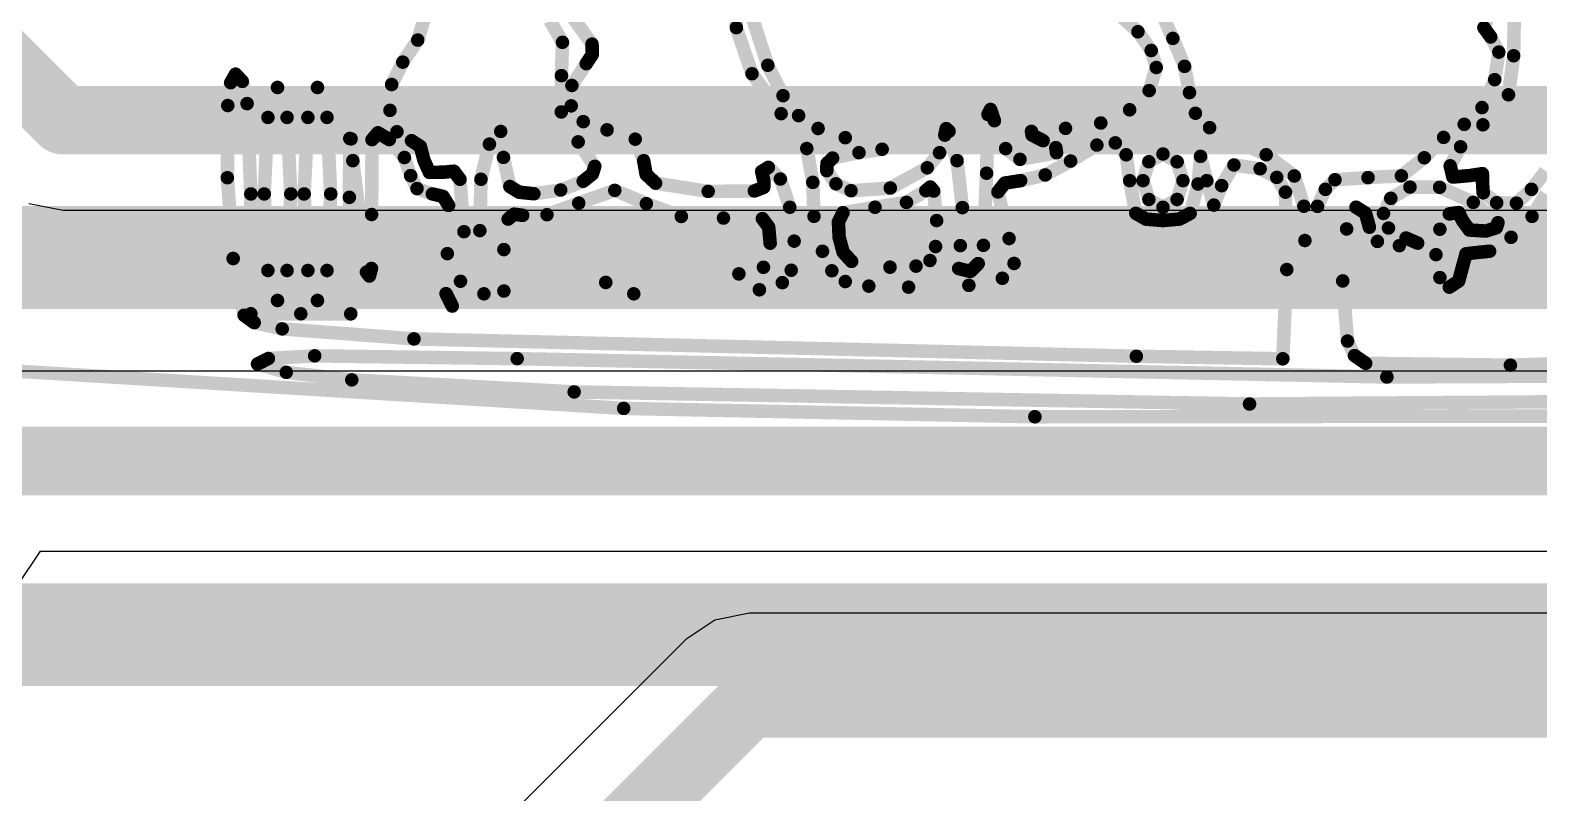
# Model space of a CAD drawing. Header units: inches. Extents: x 1.37 to 4.6, y 1.74 to 5.29.
# Drawn here: x 3.3179 to 3.5377, y 2.6522 to 2.7634 of the extents above; entities that cross this region are included whole.
import ezdxf

# ---------------------------------------------------------------- set-up
doc = ezdxf.new("R2010")
doc.units = ezdxf.units.IN
doc.header["$MEASUREMENT"] = 0
for name, color, linetype in [('BottomLayer', 5, 'Continuous'), ('BottomOverlay', 54, 'Continuous'), ('TopLayer', 1, 'Continuous')]:
    doc.layers.add(name, color=color, linetype=linetype)

msp = doc.modelspace()

# ---------------------------------------------------------------- linework, layer by layer
at = {"layer": 'BottomLayer', "const_width": 0.015}
for points in [[(3.14772, 2.73023), (3.71772, 2.73023)], [(3.29772, 2.67523), (3.86272, 2.67523)]]:
    msp.add_lwpolyline(points, dxfattribs=at)
at = {"layer": 'BottomOverlay', "const_width": 0.00197}
for points in [[(3.42058, 2.77075), (3.4208, 2.76372)], [(3.37438, 2.76191), (3.37529, 2.76487)], [(3.39364, 2.76477), (3.39547, 2.76158)], [(3.39663, 2.76567), (3.39978, 2.76132)], [(3.42271, 2.76645), (3.42539, 2.75823)], [(3.47668, 2.76557), (3.47933, 2.76312)], [(3.48274, 2.76591), (3.48441, 2.76215)], [(3.52973, 2.76372), (3.53086, 2.76649)], [(3.53407, 2.75962), (3.53415, 2.76471)], [(3.4208, 2.76372), (3.42309, 2.757)], [(3.47933, 2.76312), (3.48126, 2.76039)], [(3.52973, 2.76372), (3.53073, 2.76236)], [(3.53073, 2.76236), (3.53191, 2.76015)], [(3.3722, 2.75869), (3.37438, 2.76191)], [(3.39532, 2.75672), (3.39547, 2.76158)], [(3.39978, 2.76132), (3.39982, 2.75981)], [(3.48126, 2.76039), (3.482, 2.75791)], [(3.48441, 2.76215), (3.48612, 2.75808)], [(3.53131, 2.75614), (3.53191, 2.76015)], [(3.37058, 2.75543), (3.3722, 2.75869)], [(3.39684, 2.75529), (3.39893, 2.75847)], [(3.39893, 2.75847), (3.39982, 2.75981)], [(3.42539, 2.75823), (3.42761, 2.7538)], [(3.48612, 2.75808), (3.48684, 2.75425)], [(3.53331, 2.75393), (3.53407, 2.75962)], [(3.34712, 2.7557), (3.34783, 2.75694)], [(3.34783, 2.75694), (3.34882, 2.75588)], [(3.34882, 2.75588), (3.34952, 2.75265)], [(3.39529, 2.75143), (3.39532, 2.75672)], [(3.42309, 2.757), (3.42733, 2.75118)], [(3.48096, 2.75454), (3.482, 2.75791)], [(3.52946, 2.75207), (3.53131, 2.75614)], [(3.3467, 2.75237), (3.34712, 2.7557)], [(3.35255, 2.75063), (3.35394, 2.755)], [(3.35394, 2.755), (3.35534, 2.75063)], [(3.35837, 2.75063), (3.35976, 2.755)], [(3.35976, 2.755), (3.36116, 2.75063)], [(3.37033, 2.75166), (3.37058, 2.75543)], [(3.39674, 2.75232), (3.39684, 2.75529)], [(3.42761, 2.7538), (3.42987, 2.7509)], [(3.47811, 2.75175), (3.48096, 2.75454)], [(3.48684, 2.75425), (3.4877, 2.75124)], [(3.52959, 2.74956), (3.53331, 2.75393)], [(3.34664, 2.74184), (3.3467, 2.75237)], [(3.34952, 2.75265), (3.35006, 2.73948)], [(3.37033, 2.75166), (3.37134, 2.74854)], [(3.39529, 2.75143), (3.39776, 2.74707)], [(3.39674, 2.75232), (3.39849, 2.75002)], [(3.45747, 2.75105), (3.45785, 2.7518)], [(3.45785, 2.7518), (3.45841, 2.75015)], [(3.4739, 2.74982), (3.47811, 2.75175)], [(3.52686, 2.74963), (3.52946, 2.75207)], [(3.352, 2.73948), (3.35255, 2.75063)], [(3.35534, 2.75063), (3.35588, 2.73948)], [(3.35782, 2.73948), (3.35837, 2.75063)], [(3.36116, 2.75063), (3.3617, 2.73948)], [(3.39849, 2.75002), (3.40197, 2.74882)], [(3.42733, 2.75118), (3.43107, 2.7461)], [(3.42987, 2.7509), (3.43272, 2.74902)], [(3.45727, 2.7425), (3.45747, 2.75105)], [(3.45841, 2.75015), (3.46005, 2.74609)], [(3.46877, 2.74904), (3.4739, 2.74982)], [(3.4877, 2.75124), (3.48976, 2.74914)], [(3.48976, 2.74914), (3.49801, 2.74519)], [(3.52386, 2.74772), (3.52686, 2.74963)], [(3.52634, 2.74635), (3.52959, 2.74956)], [(3.36442, 2.73899), (3.36448, 2.74756)], [(3.36448, 2.74756), (3.36466, 2.74751)], [(3.36466, 2.74751), (3.36492, 2.74433)], [(3.36766, 2.73648), (3.36772, 2.74739)], [(3.36772, 2.74739), (3.36858, 2.74839)], [(3.36858, 2.74839), (3.37024, 2.7474)], [(3.37024, 2.7474), (3.37243, 2.74479)], [(3.37134, 2.74854), (3.37348, 2.74724)], [(3.37348, 2.74724), (3.37475, 2.7464)], [(3.38482, 2.74674), (3.38647, 2.74859)], [(3.38647, 2.74859), (3.38687, 2.74481)], [(3.39776, 2.74707), (3.40018, 2.74351)], [(3.40197, 2.74882), (3.40607, 2.74746)], [(3.40607, 2.74746), (3.4073, 2.74433)], [(3.43272, 2.74902), (3.43667, 2.74768)], [(3.43667, 2.74768), (3.44204, 2.74599)], [(3.45042, 2.74549), (3.45118, 2.74805)], [(3.45118, 2.74805), (3.45139, 2.74901)], [(3.45139, 2.74901), (3.4518, 2.74862)], [(3.4518, 2.74862), (3.45296, 2.74433)], [(3.46381, 2.7486), (3.46877, 2.74904)], [(3.46381, 2.7486), (3.46389, 2.74807)], [(3.46389, 2.74807), (3.46551, 2.74724)], [(3.46551, 2.74724), (3.46736, 2.74623)], [(3.52105, 2.74475), (3.52386, 2.74772)], [(3.37243, 2.74479), (3.37335, 2.74215)], [(3.37475, 2.7464), (3.37529, 2.74439)], [(3.38359, 2.74162), (3.38482, 2.74674)], [(3.38687, 2.74481), (3.3878, 2.74056)], [(3.43107, 2.7461), (3.43195, 2.74117)], [(3.43483, 2.74471), (3.43867, 2.7455)], [(3.43867, 2.7455), (3.44204, 2.74599)], [(3.44863, 2.74329), (3.45042, 2.74549)], [(3.46005, 2.74609), (3.46213, 2.74452)], [(3.46213, 2.74452), (3.46746, 2.74549)], [(3.46736, 2.74623), (3.46746, 2.74549)], [(3.4695, 2.74427), (3.47334, 2.7466)], [(3.47334, 2.7466), (3.47603, 2.74692)], [(3.47603, 2.74692), (3.47761, 2.74519)], [(3.47761, 2.74519), (3.47812, 2.74142)], [(3.48091, 2.74417), (3.48297, 2.7453)], [(3.48297, 2.7453), (3.48503, 2.74417)], [(3.48809, 2.74093), (3.48845, 2.74496)], [(3.48845, 2.74496), (3.48935, 2.74142)], [(3.49801, 2.74519), (3.50211, 2.7421)], [(3.51771, 2.74212), (3.52105, 2.74475)], [(3.52482, 2.74358), (3.52634, 2.74635)], [(3.36492, 2.74433), (3.3669, 2.72808)], [(3.37529, 2.74439), (3.37608, 2.74262)], [(3.37608, 2.74262), (3.3782, 2.74265)], [(3.3782, 2.74265), (3.37964, 2.74279)], [(3.37964, 2.74279), (3.38053, 2.74162)], [(3.39983, 2.7424), (3.40018, 2.74351)], [(3.4073, 2.74433), (3.40766, 2.74232)], [(3.4245, 2.74275), (3.42547, 2.74336)], [(3.4245, 2.74275), (3.42483, 2.7413)], [(3.42547, 2.74336), (3.42722, 2.74165)], [(3.43398, 2.74287), (3.43401, 2.74391)], [(3.43398, 2.74287), (3.43532, 2.74095)], [(3.43401, 2.74391), (3.43483, 2.74471)], [(3.44324, 2.74034), (3.44863, 2.74329)], [(3.45296, 2.74433), (3.45375, 2.73749)], [(3.46581, 2.74225), (3.4695, 2.74427)], [(3.48006, 2.74142), (3.48091, 2.74417)], [(3.48503, 2.74417), (3.48588, 2.74142)], [(3.49152, 2.74069), (3.49331, 2.7437)], [(3.49331, 2.7437), (3.49713, 2.74315)], [(3.49713, 2.74315), (3.49955, 2.74189)], [(3.52482, 2.74358), (3.52522, 2.74194)], [(3.53667, 2.74015), (3.53873, 2.74281)], [(3.34664, 2.74184), (3.34749, 2.73007)], [(3.37335, 2.74215), (3.37428, 2.74026)], [(3.38053, 2.74162), (3.38111, 2.73398)], [(3.38343, 2.73413), (3.38359, 2.74162)], [(3.3878, 2.74056), (3.38915, 2.73973)], [(3.39521, 2.74005), (3.39849, 2.74133)], [(3.39849, 2.74133), (3.39983, 2.7424)], [(3.40766, 2.74232), (3.40904, 2.74105)], [(3.40904, 2.74105), (3.4167, 2.73985)], [(3.42343, 2.73991), (3.4248, 2.74044)], [(3.4248, 2.74044), (3.42483, 2.7413)], [(3.42722, 2.74165), (3.42859, 2.73754)], [(3.43195, 2.74117), (3.43212, 2.73622)], [(3.43532, 2.74095), (3.43752, 2.73995)], [(3.43752, 2.73995), (3.44324, 2.74034)], [(3.44842, 2.73996), (3.44907, 2.74049)], [(3.44907, 2.74049), (3.44956, 2.7399)], [(3.45681, 2.73199), (3.45727, 2.7425)], [(3.45892, 2.73977), (3.45992, 2.74106)], [(3.45992, 2.74106), (3.46223, 2.74142)], [(3.46223, 2.74142), (3.46581, 2.74225)], [(3.47812, 2.74142), (3.47901, 2.73666)], [(3.48006, 2.74142), (3.48091, 2.73867)], [(3.48503, 2.73867), (3.48588, 2.74142)], [(3.48693, 2.73664), (3.48809, 2.74093)], [(3.48935, 2.74142), (3.49038, 2.73785)], [(3.49038, 2.73785), (3.49152, 2.74069)], [(3.49955, 2.74189), (3.50082, 2.73974)], [(3.50211, 2.7421), (3.5035, 2.73769)], [(3.50663, 2.74015), (3.50803, 2.74155)], [(3.50803, 2.74155), (3.51285, 2.74186)], [(3.51285, 2.74186), (3.51771, 2.74212)], [(3.51617, 2.73884), (3.51896, 2.74048)], [(3.51896, 2.74048), (3.52328, 2.74045)], [(3.52328, 2.74045), (3.52818, 2.73825)], [(3.52522, 2.74194), (3.5277, 2.74216)], [(3.5277, 2.74216), (3.52952, 2.74244)], [(3.52952, 2.74138), (3.52952, 2.74244)], [(3.52952, 2.74138), (3.52963, 2.73965)], [(3.35006, 2.72201), (3.35006, 2.73948)], [(3.352, 2.73948), (3.35255, 2.72832)], [(3.35534, 2.72832), (3.35588, 2.73948)], [(3.35782, 2.73948), (3.35837, 2.72832)], [(3.36116, 2.72832), (3.3617, 2.73948)], [(3.36442, 2.73899), (3.36462, 2.722)], [(3.37428, 2.74026), (3.37651, 2.73948)], [(3.37651, 2.73948), (3.37806, 2.73912)], [(3.37806, 2.73912), (3.37888, 2.73781)], [(3.38915, 2.73973), (3.39129, 2.73951)], [(3.39129, 2.73951), (3.39521, 2.74005)], [(3.39321, 2.73645), (3.39784, 2.73814)], [(3.39784, 2.73814), (3.40309, 2.74)], [(3.40309, 2.74), (3.40769, 2.73807)], [(3.4167, 2.73985), (3.42343, 2.73991)], [(3.44101, 2.73754), (3.44559, 2.73825)], [(3.44559, 2.73825), (3.44842, 2.73996)], [(3.44956, 2.7399), (3.44999, 2.7356)], [(3.45892, 2.73977), (3.46055, 2.73298)], [(3.48091, 2.73867), (3.48297, 2.73754)], [(3.48297, 2.73754), (3.48503, 2.73867)], [(3.50082, 2.73974), (3.50101, 2.72846)], [(3.50549, 2.73768), (3.50663, 2.74015)], [(3.51511, 2.73664), (3.51617, 2.73884)], [(3.52818, 2.73825), (3.53179, 2.73529)], [(3.52963, 2.73965), (3.5316, 2.73819)], [(3.5316, 2.73819), (3.53448, 2.73813)], [(3.53448, 2.73813), (3.53667, 2.74015)], [(3.53675, 2.7362), (3.53878, 2.73948)], [(3.36764, 2.72862), (3.36766, 2.73648)], [(3.37869, 2.73078), (3.37888, 2.73781)], [(3.38755, 2.73581), (3.3884, 2.73653)], [(3.3884, 2.73653), (3.38968, 2.73636)], [(3.38968, 2.73636), (3.39321, 2.73645)], [(3.40769, 2.73807), (3.41278, 2.7362)], [(3.41278, 2.7362), (3.41893, 2.73596)], [(3.41893, 2.73596), (3.4246, 2.73588)], [(3.42859, 2.73754), (3.42923, 2.7326)], [(3.43212, 2.73622), (3.43335, 2.73112)], [(3.43568, 2.73541), (3.43634, 2.73674)], [(3.43634, 2.73674), (3.44101, 2.73754)], [(3.45344, 2.73195), (3.45375, 2.73749)], [(3.47901, 2.73666), (3.48049, 2.73581)], [(3.4854, 2.73582), (3.48693, 2.73664)], [(3.5035, 2.73769), (3.50365, 2.73269)], [(3.50365, 2.73269), (3.50549, 2.73768)], [(3.50974, 2.73438), (3.51111, 2.73754)], [(3.51111, 2.73754), (3.51248, 2.73668)], [(3.51248, 2.73668), (3.51305, 2.73463)], [(3.51511, 2.73664), (3.51583, 2.73451)], [(3.52332, 2.73433), (3.52469, 2.73657)], [(3.52469, 2.73657), (3.52606, 2.73677)], [(3.52606, 2.73677), (3.52663, 2.73557)], [(3.53369, 2.73316), (3.53675, 2.7362)], [(3.38061, 2.72675), (3.38111, 2.73398)], [(3.38343, 2.73413), (3.38402, 2.72492)], [(3.38693, 2.73137), (3.38755, 2.73581)], [(3.4246, 2.73588), (3.42552, 2.73464)], [(3.42552, 2.73464), (3.42573, 2.7323)], [(3.43568, 2.73541), (3.43578, 2.73317)], [(3.44984, 2.73181), (3.44999, 2.7356)], [(3.48049, 2.73581), (3.48297, 2.7356)], [(3.48297, 2.7356), (3.4854, 2.73582)], [(3.50917, 2.7268), (3.50974, 2.73438)], [(3.51305, 2.73463), (3.51422, 2.73256)], [(3.51583, 2.73451), (3.51838, 2.73305)], [(3.52275, 2.73063), (3.52332, 2.73433)], [(3.52663, 2.73557), (3.52763, 2.73422)], [(3.52763, 2.73422), (3.53002, 2.73407)], [(3.53002, 2.73407), (3.53154, 2.73455)], [(3.53154, 2.73455), (3.53179, 2.73529)], [(3.42475, 2.72879), (3.42573, 2.7323)], [(3.4288, 2.72836), (3.42923, 2.7326)], [(3.43578, 2.73317), (3.43637, 2.73098)], [(3.44902, 2.72978), (3.44984, 2.73181)], [(3.4532, 2.72861), (3.45344, 2.73195)], [(3.45605, 2.72933), (3.45681, 2.73199)], [(3.46055, 2.73298), (3.46128, 2.72935)], [(3.51422, 2.73256), (3.51741, 2.73194)], [(3.51741, 2.73194), (3.52009, 2.73231)], [(3.51838, 2.73305), (3.52009, 2.73231)], [(3.53057, 2.73113), (3.53369, 2.73316)], [(3.34749, 2.73007), (3.34907, 2.7218)], [(3.3785, 2.72495), (3.37869, 2.73078)], [(3.38693, 2.72533), (3.38693, 2.73137)], [(3.43335, 2.73112), (3.43472, 2.72828)], [(3.43637, 2.73098), (3.43759, 2.72965)], [(3.43759, 2.72965), (3.4432, 2.7288)], [(3.44699, 2.72896), (3.44902, 2.72978)], [(3.45957, 2.72719), (3.46128, 2.72935)], [(3.52275, 2.73063), (3.52332, 2.72729)], [(3.52663, 2.72892), (3.52713, 2.73075)], [(3.52713, 2.73075), (3.52832, 2.7309)], [(3.52832, 2.7309), (3.53057, 2.73113)], [(3.35255, 2.72832), (3.35394, 2.72395)], [(3.35394, 2.72395), (3.35534, 2.72832)], [(3.35837, 2.72832), (3.35976, 2.72395)], [(3.35976, 2.72395), (3.36116, 2.72832)], [(3.3669, 2.72808), (3.36734, 2.72751)], [(3.36734, 2.72751), (3.36764, 2.72862)], [(3.40177, 2.72658), (3.42118, 2.72783)], [(3.42118, 2.72783), (3.42475, 2.72879)], [(3.42751, 2.72655), (3.4288, 2.72836)], [(3.43472, 2.72828), (3.43668, 2.72671)], [(3.4432, 2.7288), (3.44699, 2.72896)], [(3.4532, 2.72861), (3.4549, 2.72818)], [(3.45468, 2.72616), (3.45957, 2.72719)], [(3.4549, 2.72818), (3.45605, 2.72933)], [(3.50043, 2.71545), (3.50101, 2.72846)], [(3.52332, 2.72729), (3.52469, 2.72589)], [(3.52606, 2.72678), (3.52663, 2.72892)], [(3.3785, 2.72495), (3.37941, 2.72313)], [(3.37941, 2.72313), (3.38061, 2.72675)], [(3.38693, 2.72533), (3.40177, 2.72658)], [(3.40586, 2.72492), (3.42416, 2.72551)], [(3.42416, 2.72551), (3.42751, 2.72655)], [(3.43668, 2.72671), (3.44011, 2.72604)], [(3.44011, 2.72604), (3.4459, 2.72589)], [(3.4459, 2.72589), (3.45468, 2.72616)], [(3.50917, 2.7268), (3.50986, 2.71804)], [(3.52469, 2.72589), (3.52606, 2.72678)], [(3.38402, 2.72492), (3.40586, 2.72492)], [(3.34907, 2.7218), (3.35055, 2.72072)], [(3.35006, 2.72201), (3.35734, 2.72201)], [(3.35055, 2.72072), (3.35463, 2.71981)], [(3.35734, 2.72201), (3.36462, 2.722)], [(3.35463, 2.71981), (3.37383, 2.71835)], [(3.37383, 2.71835), (3.47909, 2.71582)], [(3.50986, 2.71804), (3.51089, 2.71591)], [(3.35103, 2.71469), (3.3526, 2.71549)], [(3.35103, 2.71469), (3.35522, 2.71347)], [(3.3526, 2.71549), (3.35936, 2.71588)], [(3.35936, 2.71588), (3.38887, 2.71547)], [(3.38887, 2.71547), (3.5156, 2.7128)], [(3.47909, 2.71582), (3.50043, 2.71545)], [(3.51089, 2.71591), (3.51251, 2.71479)], [(3.51251, 2.71479), (3.5336, 2.71452)], [(3.5336, 2.71452), (3.57582, 2.71588)], [(3.31297, 2.71383), (3.40439, 2.70822)], [(3.35522, 2.71347), (3.36477, 2.71238)], [(3.36477, 2.71238), (3.39717, 2.71062)], [(3.5156, 2.7128), (3.55885, 2.713)], [(3.39717, 2.71062), (3.49559, 2.70886)], [(3.49559, 2.70886), (3.60152, 2.70963)], [(3.40439, 2.70822), (3.46431, 2.707)], [(3.46431, 2.707), (3.54702, 2.7071)]]:
    msp.add_lwpolyline(points, dxfattribs=at)
at = {"layer": 'BottomOverlay', "const_width": 0.000984}
for points in [[(3.42031, 2.76372, 1), (3.4213, 2.76372, 1)], [(3.42031, 2.76372, 1), (3.4213, 2.76372, 1)], [(3.47883, 2.76312, 1), (3.47982, 2.76312, 1)], [(3.47883, 2.76312, 1), (3.47982, 2.76312, 1)], [(3.52924, 2.76372, 1), (3.53023, 2.76372, 1)], [(3.52924, 2.76372, 1), (3.53023, 2.76372, 1)], [(3.53023, 2.76236, 1), (3.53122, 2.76236, 1)], [(3.53023, 2.76236, 1), (3.53122, 2.76236, 1)], [(3.37389, 2.76191, 1), (3.37487, 2.76191, 1)], [(3.37389, 2.76191, 1), (3.37487, 2.76191, 1)], [(3.39498, 2.76158, 1), (3.39596, 2.76158, 1)], [(3.39498, 2.76158, 1), (3.39596, 2.76158, 1)], [(3.39929, 2.76132, 1), (3.40027, 2.76132, 1)], [(3.39929, 2.76132, 1), (3.40027, 2.76132, 1)], [(3.48076, 2.76039, 1), (3.48175, 2.76039, 1)], [(3.48076, 2.76039, 1), (3.48175, 2.76039, 1)], [(3.48392, 2.76215, 1), (3.4849, 2.76215, 1)], [(3.48392, 2.76215, 1), (3.4849, 2.76215, 1)], [(3.53142, 2.76015, 1), (3.5324, 2.76015, 1)], [(3.53142, 2.76015, 1), (3.5324, 2.76015, 1)], [(3.37171, 2.75869, 1), (3.37269, 2.75869, 1)], [(3.37171, 2.75869, 1), (3.37269, 2.75869, 1)], [(3.39844, 2.75847, 1), (3.39943, 2.75847, 1)], [(3.39844, 2.75847, 1), (3.39943, 2.75847, 1)], [(3.39933, 2.75981, 1), (3.40031, 2.75981, 1)], [(3.39933, 2.75981, 1), (3.40031, 2.75981, 1)], [(3.4249, 2.75823, 1), (3.42588, 2.75823, 1)], [(3.4249, 2.75823, 1), (3.42588, 2.75823, 1)], [(3.48562, 2.75808, 1), (3.48661, 2.75808, 1)], [(3.48562, 2.75808, 1), (3.48661, 2.75808, 1)], [(3.53358, 2.75962, 1), (3.53456, 2.75962, 1)], [(3.53358, 2.75962, 1), (3.53456, 2.75962, 1)], [(3.34734, 2.75694, 1), (3.34833, 2.75694, 1)], [(3.34734, 2.75694, 1), (3.34833, 2.75694, 1)], [(3.34833, 2.75588, 1), (3.34931, 2.75588, 1)], [(3.34833, 2.75588, 1), (3.34931, 2.75588, 1)], [(3.39483, 2.75672, 1), (3.39582, 2.75672, 1)], [(3.39483, 2.75672, 1), (3.39582, 2.75672, 1)], [(3.4226, 2.757, 1), (3.42358, 2.757, 1)], [(3.4226, 2.757, 1), (3.42358, 2.757, 1)], [(3.48151, 2.75791, 1), (3.48249, 2.75791, 1)], [(3.48151, 2.75791, 1), (3.48249, 2.75791, 1)], [(3.53082, 2.75614, 1), (3.5318, 2.75614, 1)], [(3.53082, 2.75614, 1), (3.5318, 2.75614, 1)], [(3.34663, 2.7557, 1), (3.34762, 2.7557, 1)], [(3.34663, 2.7557, 1), (3.34762, 2.7557, 1)], [(3.35345, 2.755, 1), (3.35444, 2.755, 1)], [(3.35345, 2.755, 1), (3.35444, 2.755, 1)], [(3.35927, 2.755, 1), (3.36026, 2.755, 1)], [(3.35927, 2.755, 1), (3.36026, 2.755, 1)], [(3.37008, 2.75543, 1), (3.37107, 2.75543, 1)], [(3.37008, 2.75543, 1), (3.37107, 2.75543, 1)], [(3.39635, 2.75529, 1), (3.39733, 2.75529, 1)], [(3.39635, 2.75529, 1), (3.39733, 2.75529, 1)], [(3.42712, 2.7538, 1), (3.4281, 2.7538, 1)], [(3.42712, 2.7538, 1), (3.4281, 2.7538, 1)], [(3.48047, 2.75454, 1), (3.48145, 2.75454, 1)], [(3.48047, 2.75454, 1), (3.48145, 2.75454, 1)], [(3.48634, 2.75425, 1), (3.48733, 2.75425, 1)], [(3.48634, 2.75425, 1), (3.48733, 2.75425, 1)], [(3.53282, 2.75393, 1), (3.53381, 2.75393, 1)], [(3.53282, 2.75393, 1), (3.53381, 2.75393, 1)], [(3.34621, 2.75237, 1), (3.34719, 2.75237, 1)], [(3.34621, 2.75237, 1), (3.34719, 2.75237, 1)], [(3.34902, 2.75265, 1), (3.35001, 2.75265, 1)], [(3.34902, 2.75265, 1), (3.35001, 2.75265, 1)], [(3.36984, 2.75166, 1), (3.37083, 2.75166, 1)], [(3.36984, 2.75166, 1), (3.37083, 2.75166, 1)], [(3.3948, 2.75143, 1), (3.39579, 2.75143, 1)], [(3.3948, 2.75143, 1), (3.39579, 2.75143, 1)], [(3.39625, 2.75232, 1), (3.39723, 2.75232, 1)], [(3.39625, 2.75232, 1), (3.39723, 2.75232, 1)], [(3.45735, 2.7518, 1), (3.45834, 2.7518, 1)], [(3.45735, 2.7518, 1), (3.45834, 2.7518, 1)], [(3.47762, 2.75175, 1), (3.47861, 2.75175, 1)], [(3.47762, 2.75175, 1), (3.47861, 2.75175, 1)], [(3.52896, 2.75207, 1), (3.52995, 2.75207, 1)], [(3.52896, 2.75207, 1), (3.52995, 2.75207, 1)], [(3.35206, 2.75063, 1), (3.35304, 2.75063, 1)], [(3.35206, 2.75063, 1), (3.35304, 2.75063, 1)], [(3.35485, 2.75063, 1), (3.35583, 2.75063, 1)], [(3.35485, 2.75063, 1), (3.35583, 2.75063, 1)], [(3.35788, 2.75063, 1), (3.35886, 2.75063, 1)], [(3.35788, 2.75063, 1), (3.35886, 2.75063, 1)], [(3.36067, 2.75063, 1), (3.36165, 2.75063, 1)], [(3.36067, 2.75063, 1), (3.36165, 2.75063, 1)], [(3.398, 2.75002, 1), (3.39899, 2.75002, 1)], [(3.398, 2.75002, 1), (3.39899, 2.75002, 1)], [(3.42684, 2.75118, 1), (3.42782, 2.75118, 1)], [(3.42684, 2.75118, 1), (3.42782, 2.75118, 1)], [(3.42938, 2.7509, 1), (3.43037, 2.7509, 1)], [(3.42938, 2.7509, 1), (3.43037, 2.7509, 1)], [(3.45698, 2.75105, 1), (3.45796, 2.75105, 1)], [(3.45698, 2.75105, 1), (3.45796, 2.75105, 1)], [(3.45791, 2.75015, 1), (3.4589, 2.75015, 1)], [(3.45791, 2.75015, 1), (3.4589, 2.75015, 1)], [(3.47341, 2.74982, 1), (3.4744, 2.74982, 1)], [(3.47341, 2.74982, 1), (3.4744, 2.74982, 1)], [(3.48721, 2.75124, 1), (3.48819, 2.75124, 1)], [(3.48721, 2.75124, 1), (3.48819, 2.75124, 1)], [(3.48927, 2.74914, 1), (3.49026, 2.74914, 1)], [(3.48927, 2.74914, 1), (3.49026, 2.74914, 1)], [(3.52637, 2.74963, 1), (3.52736, 2.74963, 1)], [(3.52637, 2.74963, 1), (3.52736, 2.74963, 1)], [(3.5291, 2.74956, 1), (3.53008, 2.74956, 1)], [(3.5291, 2.74956, 1), (3.53008, 2.74956, 1)], [(3.36399, 2.74756, 1), (3.36498, 2.74756, 1)], [(3.36399, 2.74756, 1), (3.36498, 2.74756, 1)], [(3.36417, 2.74751, 1), (3.36516, 2.74751, 1)], [(3.36417, 2.74751, 1), (3.36516, 2.74751, 1)], [(3.36723, 2.74739, 1), (3.36821, 2.74739, 1)], [(3.36723, 2.74739, 1), (3.36821, 2.74739, 1)], [(3.36809, 2.74839, 1), (3.36908, 2.74839, 1)], [(3.36809, 2.74839, 1), (3.36908, 2.74839, 1)], [(3.36975, 2.7474, 1), (3.37073, 2.7474, 1)], [(3.36975, 2.7474, 1), (3.37073, 2.7474, 1)], [(3.37085, 2.74854, 1), (3.37184, 2.74854, 1)], [(3.37085, 2.74854, 1), (3.37184, 2.74854, 1)], [(3.37298, 2.74724, 1), (3.37397, 2.74724, 1)], [(3.37298, 2.74724, 1), (3.37397, 2.74724, 1)], [(3.38598, 2.74859, 1), (3.38696, 2.74859, 1)], [(3.38598, 2.74859, 1), (3.38696, 2.74859, 1)], [(3.39726, 2.74707, 1), (3.39825, 2.74707, 1)], [(3.39726, 2.74707, 1), (3.39825, 2.74707, 1)], [(3.40147, 2.74882, 1), (3.40246, 2.74882, 1)], [(3.40147, 2.74882, 1), (3.40246, 2.74882, 1)], [(3.40558, 2.74746, 1), (3.40656, 2.74746, 1)], [(3.40558, 2.74746, 1), (3.40656, 2.74746, 1)], [(3.43222, 2.74902, 1), (3.43321, 2.74902, 1)], [(3.43222, 2.74902, 1), (3.43321, 2.74902, 1)], [(3.43618, 2.74768, 1), (3.43717, 2.74768, 1)], [(3.43618, 2.74768, 1), (3.43717, 2.74768, 1)], [(3.45069, 2.74805, 1), (3.45167, 2.74805, 1)], [(3.45069, 2.74805, 1), (3.45167, 2.74805, 1)], [(3.4509, 2.74901, 1), (3.45188, 2.74901, 1)], [(3.4509, 2.74901, 1), (3.45188, 2.74901, 1)], [(3.4513, 2.74862, 1), (3.45229, 2.74862, 1)], [(3.4513, 2.74862, 1), (3.45229, 2.74862, 1)], [(3.46331, 2.7486, 1), (3.4643, 2.7486, 1)], [(3.46331, 2.7486, 1), (3.4643, 2.7486, 1)], [(3.4634, 2.74807, 1), (3.46438, 2.74807, 1)], [(3.4634, 2.74807, 1), (3.46438, 2.74807, 1)], [(3.46502, 2.74724, 1), (3.466, 2.74724, 1)], [(3.46502, 2.74724, 1), (3.466, 2.74724, 1)], [(3.46828, 2.74904, 1), (3.46926, 2.74904, 1)], [(3.46828, 2.74904, 1), (3.46926, 2.74904, 1)], [(3.52337, 2.74772, 1), (3.52435, 2.74772, 1)], [(3.52337, 2.74772, 1), (3.52435, 2.74772, 1)], [(3.37194, 2.74479, 1), (3.37293, 2.74479, 1)], [(3.37194, 2.74479, 1), (3.37293, 2.74479, 1)], [(3.37426, 2.7464, 1), (3.37525, 2.7464, 1)], [(3.37426, 2.7464, 1), (3.37525, 2.7464, 1)], [(3.38433, 2.74674, 1), (3.38532, 2.74674, 1)], [(3.38433, 2.74674, 1), (3.38532, 2.74674, 1)], [(3.38638, 2.74481, 1), (3.38736, 2.74481, 1)], [(3.38638, 2.74481, 1), (3.38736, 2.74481, 1)], [(3.43058, 2.7461, 1), (3.43156, 2.7461, 1)], [(3.43058, 2.7461, 1), (3.43156, 2.7461, 1)], [(3.43818, 2.7455, 1), (3.43916, 2.7455, 1)], [(3.43818, 2.7455, 1), (3.43916, 2.7455, 1)], [(3.44155, 2.74599, 1), (3.44254, 2.74599, 1)], [(3.44155, 2.74599, 1), (3.44254, 2.74599, 1)], [(3.44992, 2.74549, 1), (3.45091, 2.74549, 1)], [(3.44992, 2.74549, 1), (3.45091, 2.74549, 1)], [(3.45955, 2.74609, 1), (3.46054, 2.74609, 1)], [(3.45955, 2.74609, 1), (3.46054, 2.74609, 1)], [(3.46687, 2.74623, 1), (3.46785, 2.74623, 1)], [(3.46687, 2.74623, 1), (3.46785, 2.74623, 1)], [(3.46697, 2.74549, 1), (3.46796, 2.74549, 1)], [(3.46697, 2.74549, 1), (3.46796, 2.74549, 1)], [(3.47285, 2.7466, 1), (3.47383, 2.7466, 1)], [(3.47285, 2.7466, 1), (3.47383, 2.7466, 1)], [(3.47553, 2.74692, 1), (3.47652, 2.74692, 1)], [(3.47553, 2.74692, 1), (3.47652, 2.74692, 1)], [(3.47711, 2.74519, 1), (3.4781, 2.74519, 1)], [(3.47711, 2.74519, 1), (3.4781, 2.74519, 1)], [(3.48248, 2.7453, 1), (3.48346, 2.7453, 1)], [(3.48248, 2.7453, 1), (3.48346, 2.7453, 1)], [(3.48795, 2.74496, 1), (3.48894, 2.74496, 1)], [(3.48795, 2.74496, 1), (3.48894, 2.74496, 1)], [(3.49752, 2.74519, 1), (3.4985, 2.74519, 1)], [(3.49752, 2.74519, 1), (3.4985, 2.74519, 1)], [(3.52056, 2.74475, 1), (3.52154, 2.74475, 1)], [(3.52056, 2.74475, 1), (3.52154, 2.74475, 1)], [(3.52585, 2.74635, 1), (3.52683, 2.74635, 1)], [(3.52585, 2.74635, 1), (3.52683, 2.74635, 1)], [(3.36443, 2.74433, 1), (3.36541, 2.74433, 1)], [(3.36443, 2.74433, 1), (3.36541, 2.74433, 1)], [(3.37479, 2.74439, 1), (3.37578, 2.74439, 1)], [(3.37479, 2.74439, 1), (3.37578, 2.74439, 1)], [(3.37558, 2.74262, 1), (3.37657, 2.74262, 1)], [(3.37558, 2.74262, 1), (3.37657, 2.74262, 1)], [(3.37771, 2.74265, 1), (3.37869, 2.74265, 1)], [(3.37771, 2.74265, 1), (3.37869, 2.74265, 1)], [(3.37915, 2.74279, 1), (3.38014, 2.74279, 1)], [(3.37915, 2.74279, 1), (3.38014, 2.74279, 1)], [(3.39969, 2.74351, 1), (3.40067, 2.74351, 1)], [(3.39969, 2.74351, 1), (3.40067, 2.74351, 1)], [(3.40681, 2.74433, 1), (3.40779, 2.74433, 1)], [(3.40681, 2.74433, 1), (3.40779, 2.74433, 1)], [(3.424, 2.74275, 1), (3.42499, 2.74275, 1)], [(3.424, 2.74275, 1), (3.42499, 2.74275, 1)], [(3.42497, 2.74336, 1), (3.42596, 2.74336, 1)], [(3.42497, 2.74336, 1), (3.42596, 2.74336, 1)], [(3.43349, 2.74287, 1), (3.43447, 2.74287, 1)], [(3.43349, 2.74287, 1), (3.43447, 2.74287, 1)], [(3.43352, 2.74391, 1), (3.4345, 2.74391, 1)], [(3.43352, 2.74391, 1), (3.4345, 2.74391, 1)], [(3.43434, 2.74471, 1), (3.43532, 2.74471, 1)], [(3.43434, 2.74471, 1), (3.43532, 2.74471, 1)], [(3.44814, 2.74329, 1), (3.44912, 2.74329, 1)], [(3.44814, 2.74329, 1), (3.44912, 2.74329, 1)], [(3.45247, 2.74433, 1), (3.45346, 2.74433, 1)], [(3.45247, 2.74433, 1), (3.45346, 2.74433, 1)], [(3.46164, 2.74452, 1), (3.46263, 2.74452, 1)], [(3.46164, 2.74452, 1), (3.46263, 2.74452, 1)], [(3.46901, 2.74427, 1), (3.47, 2.74427, 1)], [(3.46901, 2.74427, 1), (3.47, 2.74427, 1)], [(3.48042, 2.74417, 1), (3.4814, 2.74417, 1)], [(3.48042, 2.74417, 1), (3.4814, 2.74417, 1)], [(3.48454, 2.74417, 1), (3.48553, 2.74417, 1)], [(3.48454, 2.74417, 1), (3.48553, 2.74417, 1)], [(3.49282, 2.7437, 1), (3.4938, 2.7437, 1)], [(3.49282, 2.7437, 1), (3.4938, 2.7437, 1)], [(3.49664, 2.74315, 1), (3.49762, 2.74315, 1)], [(3.49664, 2.74315, 1), (3.49762, 2.74315, 1)], [(3.52433, 2.74358, 1), (3.52531, 2.74358, 1)], [(3.52433, 2.74358, 1), (3.52531, 2.74358, 1)], [(3.34615, 2.74184, 1), (3.34713, 2.74184, 1)], [(3.34615, 2.74184, 1), (3.34713, 2.74184, 1)], [(3.37285, 2.74215, 1), (3.37384, 2.74215, 1)], [(3.37285, 2.74215, 1), (3.37384, 2.74215, 1)], [(3.38004, 2.74162, 1), (3.38103, 2.74162, 1)], [(3.38004, 2.74162, 1), (3.38103, 2.74162, 1)], [(3.3831, 2.74162, 1), (3.38409, 2.74162, 1)], [(3.3831, 2.74162, 1), (3.38409, 2.74162, 1)], [(3.38731, 2.74056, 1), (3.38829, 2.74056, 1)], [(3.38731, 2.74056, 1), (3.38829, 2.74056, 1)], [(3.398, 2.74133, 1), (3.39898, 2.74133, 1)], [(3.398, 2.74133, 1), (3.39898, 2.74133, 1)], [(3.39934, 2.7424, 1), (3.40032, 2.7424, 1)], [(3.39934, 2.7424, 1), (3.40032, 2.7424, 1)], [(3.40717, 2.74232, 1), (3.40815, 2.74232, 1)], [(3.40717, 2.74232, 1), (3.40815, 2.74232, 1)], [(3.40854, 2.74105, 1), (3.40953, 2.74105, 1)], [(3.40854, 2.74105, 1), (3.40953, 2.74105, 1)], [(3.42431, 2.74044, 1), (3.42529, 2.74044, 1)], [(3.42431, 2.74044, 1), (3.42529, 2.74044, 1)], [(3.42434, 2.7413, 1), (3.42533, 2.7413, 1)], [(3.42434, 2.7413, 1), (3.42533, 2.7413, 1)], [(3.42673, 2.74165, 1), (3.42771, 2.74165, 1)], [(3.42673, 2.74165, 1), (3.42771, 2.74165, 1)], [(3.43145, 2.74117, 1), (3.43244, 2.74117, 1)], [(3.43145, 2.74117, 1), (3.43244, 2.74117, 1)], [(3.43483, 2.74095, 1), (3.43581, 2.74095, 1)], [(3.43483, 2.74095, 1), (3.43581, 2.74095, 1)], [(3.44274, 2.74034, 1), (3.44373, 2.74034, 1)], [(3.44274, 2.74034, 1), (3.44373, 2.74034, 1)], [(3.44858, 2.74049, 1), (3.44956, 2.74049, 1)], [(3.44858, 2.74049, 1), (3.44956, 2.74049, 1)], [(3.45678, 2.7425, 1), (3.45776, 2.7425, 1)], [(3.45678, 2.7425, 1), (3.45776, 2.7425, 1)], [(3.45943, 2.74106, 1), (3.46041, 2.74106, 1)], [(3.45943, 2.74106, 1), (3.46041, 2.74106, 1)], [(3.46174, 2.74142, 1), (3.46272, 2.74142, 1)], [(3.46174, 2.74142, 1), (3.46272, 2.74142, 1)], [(3.46532, 2.74225, 1), (3.46631, 2.74225, 1)], [(3.46532, 2.74225, 1), (3.46631, 2.74225, 1)], [(3.47763, 2.74142, 1), (3.47861, 2.74142, 1)], [(3.47763, 2.74142, 1), (3.47861, 2.74142, 1)], [(3.47957, 2.74142, 1), (3.48055, 2.74142, 1)], [(3.47957, 2.74142, 1), (3.48055, 2.74142, 1)], [(3.48539, 2.74142, 1), (3.48637, 2.74142, 1)], [(3.48539, 2.74142, 1), (3.48637, 2.74142, 1)], [(3.48759, 2.74093, 1), (3.48858, 2.74093, 1)], [(3.48759, 2.74093, 1), (3.48858, 2.74093, 1)], [(3.48886, 2.74142, 1), (3.48985, 2.74142, 1)], [(3.48886, 2.74142, 1), (3.48985, 2.74142, 1)], [(3.49102, 2.74069, 1), (3.49201, 2.74069, 1)], [(3.49102, 2.74069, 1), (3.49201, 2.74069, 1)], [(3.49906, 2.74189, 1), (3.50004, 2.74189, 1)], [(3.49906, 2.74189, 1), (3.50004, 2.74189, 1)], [(3.50161, 2.7421, 1), (3.5026, 2.7421, 1)], [(3.50161, 2.7421, 1), (3.5026, 2.7421, 1)], [(3.50754, 2.74155, 1), (3.50852, 2.74155, 1)], [(3.50754, 2.74155, 1), (3.50852, 2.74155, 1)], [(3.51236, 2.74186, 1), (3.51335, 2.74186, 1)], [(3.51236, 2.74186, 1), (3.51335, 2.74186, 1)], [(3.51722, 2.74212, 1), (3.5182, 2.74212, 1)], [(3.51722, 2.74212, 1), (3.5182, 2.74212, 1)], [(3.51847, 2.74048, 1), (3.51945, 2.74048, 1)], [(3.51847, 2.74048, 1), (3.51945, 2.74048, 1)], [(3.52279, 2.74045, 1), (3.52377, 2.74045, 1)], [(3.52279, 2.74045, 1), (3.52377, 2.74045, 1)], [(3.52472, 2.74194, 1), (3.52571, 2.74194, 1)], [(3.52472, 2.74194, 1), (3.52571, 2.74194, 1)], [(3.52721, 2.74216, 1), (3.52819, 2.74216, 1)], [(3.52721, 2.74216, 1), (3.52819, 2.74216, 1)], [(3.52903, 2.74244, 1), (3.53001, 2.74244, 1)], [(3.52903, 2.74244, 1), (3.53001, 2.74244, 1)], [(3.52903, 2.74138, 1), (3.53001, 2.74138, 1)], [(3.52903, 2.74138, 1), (3.53001, 2.74138, 1)], [(3.34957, 2.73948, 1), (3.35056, 2.73948, 1)], [(3.34957, 2.73948, 1), (3.35056, 2.73948, 1)], [(3.35151, 2.73948, 1), (3.3525, 2.73948, 1)], [(3.35151, 2.73948, 1), (3.3525, 2.73948, 1)], [(3.35539, 2.73948, 1), (3.35638, 2.73948, 1)], [(3.35539, 2.73948, 1), (3.35638, 2.73948, 1)], [(3.35733, 2.73948, 1), (3.35832, 2.73948, 1)], [(3.35733, 2.73948, 1), (3.35832, 2.73948, 1)], [(3.36121, 2.73948, 1), (3.3622, 2.73948, 1)], [(3.36121, 2.73948, 1), (3.3622, 2.73948, 1)], [(3.36393, 2.73899, 1), (3.36491, 2.73899, 1)], [(3.36393, 2.73899, 1), (3.36491, 2.73899, 1)], [(3.37378, 2.74026, 1), (3.37477, 2.74026, 1)], [(3.37378, 2.74026, 1), (3.37477, 2.74026, 1)], [(3.37602, 2.73948, 1), (3.377, 2.73948, 1)], [(3.37602, 2.73948, 1), (3.377, 2.73948, 1)], [(3.37757, 2.73912, 1), (3.37855, 2.73912, 1)], [(3.37757, 2.73912, 1), (3.37855, 2.73912, 1)], [(3.38866, 2.73973, 1), (3.38964, 2.73973, 1)], [(3.38866, 2.73973, 1), (3.38964, 2.73973, 1)], [(3.3908, 2.73951, 1), (3.39179, 2.73951, 1)], [(3.3908, 2.73951, 1), (3.39179, 2.73951, 1)], [(3.39472, 2.74005, 1), (3.3957, 2.74005, 1)], [(3.39472, 2.74005, 1), (3.3957, 2.74005, 1)], [(3.39735, 2.73814, 1), (3.39833, 2.73814, 1)], [(3.39735, 2.73814, 1), (3.39833, 2.73814, 1)], [(3.4026, 2.74, 1), (3.40358, 2.74, 1)], [(3.4026, 2.74, 1), (3.40358, 2.74, 1)], [(3.41621, 2.73985, 1), (3.41719, 2.73985, 1)], [(3.41621, 2.73985, 1), (3.41719, 2.73985, 1)], [(3.42294, 2.73991, 1), (3.42392, 2.73991, 1)], [(3.42294, 2.73991, 1), (3.42392, 2.73991, 1)], [(3.43703, 2.73995, 1), (3.43801, 2.73995, 1)], [(3.43703, 2.73995, 1), (3.43801, 2.73995, 1)], [(3.4451, 2.73825, 1), (3.44609, 2.73825, 1)], [(3.4451, 2.73825, 1), (3.44609, 2.73825, 1)], [(3.44793, 2.73996, 1), (3.44891, 2.73996, 1)], [(3.44793, 2.73996, 1), (3.44891, 2.73996, 1)], [(3.44907, 2.7399, 1), (3.45006, 2.7399, 1)], [(3.44907, 2.7399, 1), (3.45006, 2.7399, 1)], [(3.45843, 2.73977, 1), (3.45941, 2.73977, 1)], [(3.45843, 2.73977, 1), (3.45941, 2.73977, 1)], [(3.48042, 2.73867, 1), (3.4814, 2.73867, 1)], [(3.48042, 2.73867, 1), (3.4814, 2.73867, 1)], [(3.48454, 2.73867, 1), (3.48553, 2.73867, 1)], [(3.48454, 2.73867, 1), (3.48553, 2.73867, 1)], [(3.50032, 2.73974, 1), (3.50131, 2.73974, 1)], [(3.50032, 2.73974, 1), (3.50131, 2.73974, 1)], [(3.50614, 2.74015, 1), (3.50713, 2.74015, 1)], [(3.50614, 2.74015, 1), (3.50713, 2.74015, 1)], [(3.51567, 2.73884, 1), (3.51666, 2.73884, 1)], [(3.51567, 2.73884, 1), (3.51666, 2.73884, 1)], [(3.52769, 2.73825, 1), (3.52867, 2.73825, 1)], [(3.52769, 2.73825, 1), (3.52867, 2.73825, 1)], [(3.52914, 2.73965, 1), (3.53013, 2.73965, 1)], [(3.52914, 2.73965, 1), (3.53013, 2.73965, 1)], [(3.5311, 2.73819, 1), (3.53209, 2.73819, 1)], [(3.5311, 2.73819, 1), (3.53209, 2.73819, 1)], [(3.53617, 2.74015, 1), (3.53716, 2.74015, 1)], [(3.53617, 2.74015, 1), (3.53716, 2.74015, 1)], [(3.36717, 2.73648, 1), (3.36815, 2.73648, 1)], [(3.36717, 2.73648, 1), (3.36815, 2.73648, 1)], [(3.37838, 2.73781, 1), (3.37937, 2.73781, 1)], [(3.37838, 2.73781, 1), (3.37937, 2.73781, 1)], [(3.38791, 2.73653, 1), (3.38889, 2.73653, 1)], [(3.38791, 2.73653, 1), (3.38889, 2.73653, 1)], [(3.38919, 2.73636, 1), (3.39017, 2.73636, 1)], [(3.38919, 2.73636, 1), (3.39017, 2.73636, 1)], [(3.39272, 2.73645, 1), (3.3937, 2.73645, 1)], [(3.39272, 2.73645, 1), (3.3937, 2.73645, 1)], [(3.4072, 2.73807, 1), (3.40818, 2.73807, 1)], [(3.4072, 2.73807, 1), (3.40818, 2.73807, 1)], [(3.41229, 2.7362, 1), (3.41328, 2.7362, 1)], [(3.41229, 2.7362, 1), (3.41328, 2.7362, 1)], [(3.41844, 2.73596, 1), (3.41942, 2.73596, 1)], [(3.41844, 2.73596, 1), (3.41942, 2.73596, 1)], [(3.4281, 2.73754, 1), (3.42908, 2.73754, 1)], [(3.4281, 2.73754, 1), (3.42908, 2.73754, 1)], [(3.43163, 2.73622, 1), (3.43261, 2.73622, 1)], [(3.43163, 2.73622, 1), (3.43261, 2.73622, 1)], [(3.43585, 2.73674, 1), (3.43684, 2.73674, 1)], [(3.43585, 2.73674, 1), (3.43684, 2.73674, 1)], [(3.44051, 2.73754, 1), (3.4415, 2.73754, 1)], [(3.44051, 2.73754, 1), (3.4415, 2.73754, 1)], [(3.45325, 2.73749, 1), (3.45424, 2.73749, 1)], [(3.45325, 2.73749, 1), (3.45424, 2.73749, 1)], [(3.47852, 2.73666, 1), (3.4795, 2.73666, 1)], [(3.47852, 2.73666, 1), (3.4795, 2.73666, 1)], [(3.48248, 2.73754, 1), (3.48346, 2.73754, 1)], [(3.48248, 2.73754, 1), (3.48346, 2.73754, 1)], [(3.48643, 2.73664, 1), (3.48742, 2.73664, 1)], [(3.48643, 2.73664, 1), (3.48742, 2.73664, 1)], [(3.48989, 2.73785, 1), (3.49087, 2.73785, 1)], [(3.48989, 2.73785, 1), (3.49087, 2.73785, 1)], [(3.50301, 2.73769, 1), (3.50399, 2.73769, 1)], [(3.50301, 2.73769, 1), (3.50399, 2.73769, 1)], [(3.50499, 2.73768, 1), (3.50598, 2.73768, 1)], [(3.50499, 2.73768, 1), (3.50598, 2.73768, 1)], [(3.51061, 2.73754, 1), (3.5116, 2.73754, 1)], [(3.51061, 2.73754, 1), (3.5116, 2.73754, 1)], [(3.51198, 2.73668, 1), (3.51297, 2.73668, 1)], [(3.51198, 2.73668, 1), (3.51297, 2.73668, 1)], [(3.51461, 2.73664, 1), (3.5156, 2.73664, 1)], [(3.51461, 2.73664, 1), (3.5156, 2.73664, 1)], [(3.5242, 2.73657, 1), (3.52518, 2.73657, 1)], [(3.5242, 2.73657, 1), (3.52518, 2.73657, 1)], [(3.52557, 2.73677, 1), (3.52655, 2.73677, 1)], [(3.52557, 2.73677, 1), (3.52655, 2.73677, 1)], [(3.53398, 2.73813, 1), (3.53497, 2.73813, 1)], [(3.53398, 2.73813, 1), (3.53497, 2.73813, 1)], [(3.53626, 2.7362, 1), (3.53724, 2.7362, 1)], [(3.53626, 2.7362, 1), (3.53724, 2.7362, 1)], [(3.38062, 2.73398, 1), (3.3816, 2.73398, 1)], [(3.38062, 2.73398, 1), (3.3816, 2.73398, 1)], [(3.38294, 2.73413, 1), (3.38392, 2.73413, 1)], [(3.38294, 2.73413, 1), (3.38392, 2.73413, 1)], [(3.38706, 2.73581, 1), (3.38804, 2.73581, 1)], [(3.38706, 2.73581, 1), (3.38804, 2.73581, 1)], [(3.4241, 2.73588, 1), (3.42509, 2.73588, 1)], [(3.4241, 2.73588, 1), (3.42509, 2.73588, 1)], [(3.42503, 2.73464, 1), (3.42601, 2.73464, 1)], [(3.42503, 2.73464, 1), (3.42601, 2.73464, 1)], [(3.43519, 2.73541, 1), (3.43618, 2.73541, 1)], [(3.43519, 2.73541, 1), (3.43618, 2.73541, 1)], [(3.4495, 2.7356, 1), (3.45048, 2.7356, 1)], [(3.4495, 2.7356, 1), (3.45048, 2.7356, 1)], [(3.47999, 2.73581, 1), (3.48098, 2.73581, 1)], [(3.47999, 2.73581, 1), (3.48098, 2.73581, 1)], [(3.48248, 2.7356, 1), (3.48346, 2.7356, 1)], [(3.48248, 2.7356, 1), (3.48346, 2.7356, 1)], [(3.48491, 2.73582, 1), (3.48589, 2.73582, 1)], [(3.48491, 2.73582, 1), (3.48589, 2.73582, 1)], [(3.50924, 2.73438, 1), (3.51023, 2.73438, 1)], [(3.50924, 2.73438, 1), (3.51023, 2.73438, 1)], [(3.51255, 2.73463, 1), (3.51354, 2.73463, 1)], [(3.51255, 2.73463, 1), (3.51354, 2.73463, 1)], [(3.51534, 2.73451, 1), (3.51632, 2.73451, 1)], [(3.51534, 2.73451, 1), (3.51632, 2.73451, 1)], [(3.52283, 2.73433, 1), (3.52381, 2.73433, 1)], [(3.52283, 2.73433, 1), (3.52381, 2.73433, 1)], [(3.52614, 2.73557, 1), (3.52712, 2.73557, 1)], [(3.52614, 2.73557, 1), (3.52712, 2.73557, 1)], [(3.52713, 2.73422, 1), (3.52812, 2.73422, 1)], [(3.52713, 2.73422, 1), (3.52812, 2.73422, 1)], [(3.52953, 2.73407, 1), (3.53052, 2.73407, 1)], [(3.52953, 2.73407, 1), (3.53052, 2.73407, 1)], [(3.53104, 2.73455, 1), (3.53203, 2.73455, 1)], [(3.53104, 2.73455, 1), (3.53203, 2.73455, 1)], [(3.5313, 2.73529, 1), (3.53228, 2.73529, 1)], [(3.5313, 2.73529, 1), (3.53228, 2.73529, 1)], [(3.42524, 2.7323, 1), (3.42623, 2.7323, 1)], [(3.42524, 2.7323, 1), (3.42623, 2.7323, 1)], [(3.42874, 2.7326, 1), (3.42972, 2.7326, 1)], [(3.42874, 2.7326, 1), (3.42972, 2.7326, 1)], [(3.43529, 2.73317, 1), (3.43628, 2.73317, 1)], [(3.43529, 2.73317, 1), (3.43628, 2.73317, 1)], [(3.44934, 2.73181, 1), (3.45033, 2.73181, 1)], [(3.44934, 2.73181, 1), (3.45033, 2.73181, 1)], [(3.45295, 2.73195, 1), (3.45393, 2.73195, 1)], [(3.45295, 2.73195, 1), (3.45393, 2.73195, 1)], [(3.45632, 2.73199, 1), (3.4573, 2.73199, 1)], [(3.45632, 2.73199, 1), (3.4573, 2.73199, 1)], [(3.46006, 2.73298, 1), (3.46104, 2.73298, 1)], [(3.46006, 2.73298, 1), (3.46104, 2.73298, 1)], [(3.50316, 2.73269, 1), (3.50414, 2.73269, 1)], [(3.50316, 2.73269, 1), (3.50414, 2.73269, 1)], [(3.51373, 2.73256, 1), (3.51471, 2.73256, 1)], [(3.51373, 2.73256, 1), (3.51471, 2.73256, 1)], [(3.51692, 2.73194, 1), (3.5179, 2.73194, 1)], [(3.51692, 2.73194, 1), (3.5179, 2.73194, 1)], [(3.51789, 2.73305, 1), (3.51887, 2.73305, 1)], [(3.51789, 2.73305, 1), (3.51887, 2.73305, 1)], [(3.5196, 2.73231, 1), (3.52058, 2.73231, 1)], [(3.5196, 2.73231, 1), (3.52058, 2.73231, 1)], [(3.5332, 2.73316, 1), (3.53419, 2.73316, 1)], [(3.5332, 2.73316, 1), (3.53419, 2.73316, 1)], [(3.34699, 2.73007, 1), (3.34798, 2.73007, 1)], [(3.34699, 2.73007, 1), (3.34798, 2.73007, 1)], [(3.3782, 2.73078, 1), (3.37918, 2.73078, 1)], [(3.3782, 2.73078, 1), (3.37918, 2.73078, 1)], [(3.38644, 2.73137, 1), (3.38742, 2.73137, 1)], [(3.38644, 2.73137, 1), (3.38742, 2.73137, 1)], [(3.43286, 2.73112, 1), (3.43385, 2.73112, 1)], [(3.43286, 2.73112, 1), (3.43385, 2.73112, 1)], [(3.43588, 2.73098, 1), (3.43687, 2.73098, 1)], [(3.43588, 2.73098, 1), (3.43687, 2.73098, 1)], [(3.4371, 2.72965, 1), (3.43809, 2.72965, 1)], [(3.4371, 2.72965, 1), (3.43809, 2.72965, 1)], [(3.44853, 2.72978, 1), (3.44951, 2.72978, 1)], [(3.44853, 2.72978, 1), (3.44951, 2.72978, 1)], [(3.46078, 2.72935, 1), (3.46177, 2.72935, 1)], [(3.46078, 2.72935, 1), (3.46177, 2.72935, 1)], [(3.52226, 2.73063, 1), (3.52324, 2.73063, 1)], [(3.52226, 2.73063, 1), (3.52324, 2.73063, 1)], [(3.52663, 2.73075, 1), (3.52762, 2.73075, 1)], [(3.52663, 2.73075, 1), (3.52762, 2.73075, 1)], [(3.52783, 2.7309, 1), (3.52881, 2.7309, 1)], [(3.52783, 2.7309, 1), (3.52881, 2.7309, 1)], [(3.53008, 2.73113, 1), (3.53106, 2.73113, 1)], [(3.53008, 2.73113, 1), (3.53106, 2.73113, 1)], [(3.35206, 2.72832, 1), (3.35304, 2.72832, 1)], [(3.35206, 2.72832, 1), (3.35304, 2.72832, 1)], [(3.35485, 2.72832, 1), (3.35583, 2.72832, 1)], [(3.35485, 2.72832, 1), (3.35583, 2.72832, 1)], [(3.35788, 2.72832, 1), (3.35886, 2.72832, 1)], [(3.35788, 2.72832, 1), (3.35886, 2.72832, 1)], [(3.36067, 2.72832, 1), (3.36165, 2.72832, 1)], [(3.36067, 2.72832, 1), (3.36165, 2.72832, 1)], [(3.36641, 2.72808, 1), (3.3674, 2.72808, 1)], [(3.36641, 2.72808, 1), (3.3674, 2.72808, 1)], [(3.36684, 2.72751, 1), (3.36783, 2.72751, 1)], [(3.36684, 2.72751, 1), (3.36783, 2.72751, 1)], [(3.36715, 2.72862, 1), (3.36813, 2.72862, 1)], [(3.36715, 2.72862, 1), (3.36813, 2.72862, 1)], [(3.42068, 2.72783, 1), (3.42167, 2.72783, 1)], [(3.42068, 2.72783, 1), (3.42167, 2.72783, 1)], [(3.42426, 2.72879, 1), (3.42525, 2.72879, 1)], [(3.42426, 2.72879, 1), (3.42525, 2.72879, 1)], [(3.42831, 2.72836, 1), (3.42929, 2.72836, 1)], [(3.42831, 2.72836, 1), (3.42929, 2.72836, 1)], [(3.43423, 2.72828, 1), (3.43521, 2.72828, 1)], [(3.43423, 2.72828, 1), (3.43521, 2.72828, 1)], [(3.4427, 2.7288, 1), (3.44369, 2.7288, 1)], [(3.4427, 2.7288, 1), (3.44369, 2.7288, 1)], [(3.44649, 2.72896, 1), (3.44748, 2.72896, 1)], [(3.44649, 2.72896, 1), (3.44748, 2.72896, 1)], [(3.45271, 2.72861, 1), (3.45369, 2.72861, 1)], [(3.45271, 2.72861, 1), (3.45369, 2.72861, 1)], [(3.45441, 2.72818, 1), (3.45539, 2.72818, 1)], [(3.45441, 2.72818, 1), (3.45539, 2.72818, 1)], [(3.45556, 2.72933, 1), (3.45654, 2.72933, 1)], [(3.45556, 2.72933, 1), (3.45654, 2.72933, 1)], [(3.45907, 2.72719, 1), (3.46006, 2.72719, 1)], [(3.45907, 2.72719, 1), (3.46006, 2.72719, 1)], [(3.50052, 2.72846, 1), (3.5015, 2.72846, 1)], [(3.50052, 2.72846, 1), (3.5015, 2.72846, 1)], [(3.52283, 2.72729, 1), (3.52381, 2.72729, 1)], [(3.52283, 2.72729, 1), (3.52381, 2.72729, 1)], [(3.52614, 2.72892, 1), (3.52712, 2.72892, 1)], [(3.52614, 2.72892, 1), (3.52712, 2.72892, 1)], [(3.37801, 2.72495, 1), (3.37899, 2.72495, 1)], [(3.37801, 2.72495, 1), (3.37899, 2.72495, 1)], [(3.38012, 2.72675, 1), (3.3811, 2.72675, 1)], [(3.38012, 2.72675, 1), (3.3811, 2.72675, 1)], [(3.38644, 2.72533, 1), (3.38742, 2.72533, 1)], [(3.38644, 2.72533, 1), (3.38742, 2.72533, 1)], [(3.40128, 2.72658, 1), (3.40227, 2.72658, 1)], [(3.40128, 2.72658, 1), (3.40227, 2.72658, 1)], [(3.42367, 2.72551, 1), (3.42466, 2.72551, 1)], [(3.42367, 2.72551, 1), (3.42466, 2.72551, 1)], [(3.42701, 2.72655, 1), (3.428, 2.72655, 1)], [(3.42701, 2.72655, 1), (3.428, 2.72655, 1)], [(3.43619, 2.72671, 1), (3.43717, 2.72671, 1)], [(3.43619, 2.72671, 1), (3.43717, 2.72671, 1)], [(3.43962, 2.72604, 1), (3.4406, 2.72604, 1)], [(3.43962, 2.72604, 1), (3.4406, 2.72604, 1)], [(3.44541, 2.72589, 1), (3.44639, 2.72589, 1)], [(3.44541, 2.72589, 1), (3.44639, 2.72589, 1)], [(3.45419, 2.72616, 1), (3.45518, 2.72616, 1)], [(3.45419, 2.72616, 1), (3.45518, 2.72616, 1)], [(3.50867, 2.7268, 1), (3.50966, 2.7268, 1)], [(3.50867, 2.7268, 1), (3.50966, 2.7268, 1)], [(3.5242, 2.72589, 1), (3.52518, 2.72589, 1)], [(3.5242, 2.72589, 1), (3.52518, 2.72589, 1)], [(3.52557, 2.72678, 1), (3.52655, 2.72678, 1)], [(3.52557, 2.72678, 1), (3.52655, 2.72678, 1)], [(3.35345, 2.72395, 1), (3.35444, 2.72395, 1)], [(3.35345, 2.72395, 1), (3.35444, 2.72395, 1)], [(3.35927, 2.72395, 1), (3.36026, 2.72395, 1)], [(3.35927, 2.72395, 1), (3.36026, 2.72395, 1)], [(3.37892, 2.72313, 1), (3.3799, 2.72313, 1)], [(3.37892, 2.72313, 1), (3.3799, 2.72313, 1)], [(3.38353, 2.72492, 1), (3.38451, 2.72492, 1)], [(3.38353, 2.72492, 1), (3.38451, 2.72492, 1)], [(3.40537, 2.72492, 1), (3.40635, 2.72492, 1)], [(3.40537, 2.72492, 1), (3.40635, 2.72492, 1)], [(3.34858, 2.7218, 1), (3.34956, 2.7218, 1)], [(3.34858, 2.7218, 1), (3.34956, 2.7218, 1)], [(3.34957, 2.72201, 1), (3.35056, 2.72201, 1)], [(3.34957, 2.72201, 1), (3.35056, 2.72201, 1)], [(3.35006, 2.72072, 1), (3.35104, 2.72072, 1)], [(3.35006, 2.72072, 1), (3.35104, 2.72072, 1)], [(3.35685, 2.72201, 1), (3.35783, 2.72201, 1)], [(3.35685, 2.72201, 1), (3.35783, 2.72201, 1)], [(3.36412, 2.722, 1), (3.36511, 2.722, 1)], [(3.36412, 2.722, 1), (3.36511, 2.722, 1)], [(3.35414, 2.71981, 1), (3.35512, 2.71981, 1)], [(3.35414, 2.71981, 1), (3.35512, 2.71981, 1)], [(3.37333, 2.71835, 1), (3.37432, 2.71835, 1)], [(3.37333, 2.71835, 1), (3.37432, 2.71835, 1)], [(3.50937, 2.71804, 1), (3.51035, 2.71804, 1)], [(3.50937, 2.71804, 1), (3.51035, 2.71804, 1)], [(3.35054, 2.71469, 1), (3.35153, 2.71469, 1)], [(3.35054, 2.71469, 1), (3.35153, 2.71469, 1)], [(3.35211, 2.71549, 1), (3.3531, 2.71549, 1)], [(3.35211, 2.71549, 1), (3.3531, 2.71549, 1)], [(3.35887, 2.71588, 1), (3.35985, 2.71588, 1)], [(3.35887, 2.71588, 1), (3.35985, 2.71588, 1)], [(3.38838, 2.71547, 1), (3.38936, 2.71547, 1)], [(3.38838, 2.71547, 1), (3.38936, 2.71547, 1)], [(3.4786, 2.71582, 1), (3.47958, 2.71582, 1)], [(3.4786, 2.71582, 1), (3.47958, 2.71582, 1)], [(3.49994, 2.71545, 1), (3.50093, 2.71545, 1)], [(3.49994, 2.71545, 1), (3.50093, 2.71545, 1)], [(3.51039, 2.71591, 1), (3.51138, 2.71591, 1)], [(3.51039, 2.71591, 1), (3.51138, 2.71591, 1)], [(3.51201, 2.71479, 1), (3.513, 2.71479, 1)], [(3.51201, 2.71479, 1), (3.513, 2.71479, 1)], [(3.53311, 2.71452, 1), (3.53409, 2.71452, 1)], [(3.53311, 2.71452, 1), (3.53409, 2.71452, 1)], [(3.35473, 2.71347, 1), (3.35571, 2.71347, 1)], [(3.35473, 2.71347, 1), (3.35571, 2.71347, 1)], [(3.36428, 2.71238, 1), (3.36526, 2.71238, 1)], [(3.36428, 2.71238, 1), (3.36526, 2.71238, 1)], [(3.5151, 2.7128, 1), (3.51609, 2.7128, 1)], [(3.5151, 2.7128, 1), (3.51609, 2.7128, 1)], [(3.39668, 2.71062, 1), (3.39766, 2.71062, 1)], [(3.39668, 2.71062, 1), (3.39766, 2.71062, 1)], [(3.4039, 2.70822, 1), (3.40488, 2.70822, 1)], [(3.4039, 2.70822, 1), (3.40488, 2.70822, 1)], [(3.49509, 2.70886, 1), (3.49608, 2.70886, 1)], [(3.49509, 2.70886, 1), (3.49608, 2.70886, 1)], [(3.46381, 2.707, 1), (3.4648, 2.707, 1)], [(3.46381, 2.707, 1), (3.4648, 2.707, 1)]]:
    msp.add_lwpolyline(points, format="xyb", close=True, dxfattribs=at)
at = {"layer": 'TopLayer'}
for p, q in [((3.31769, 2.7381), (3.32272, 2.73711)), ((3.32272, 2.73711), (3.59272, 2.73711)), ((3.6999, 2.71367), (3.21137, 2.71367)), ((3.31604, 2.68242), (3.31939, 2.68742)), ((3.31939, 2.68742), (3.78717, 2.68742)), ((3.42272, 2.67836), (3.41769, 2.67736)), ((3.68926, 2.67836), (3.42272, 2.67836)), ((3.41769, 2.67736), (3.41343, 2.67451)), ((3.41343, 2.67451), (3.38678, 2.64786))]:
    msp.add_line(p, q, dxfattribs=at)
at = {"layer": 'TopLayer', "const_width": 0.01}
for points in [[(3.29756, 2.77539), (3.32272, 2.75023)], [(3.32272, 2.75023), (3.59272, 2.75023)], [(3.24606, 2.70055), (3.76803, 2.70055)], [(3.39606, 2.63858), (3.42272, 2.66523)], [(3.42272, 2.66523), (3.68926, 2.66523)]]:
    msp.add_lwpolyline(points, dxfattribs=at)
at = {"layer": 'TopLayer', "const_width": 0.005}
for points in [[(3.32022, 2.75023, 1), (3.32522, 2.75023, 1)], [(3.32022, 2.75023, 1), (3.32522, 2.75023, 1)], [(3.42022, 2.66523, 1), (3.42522, 2.66523, 1)], [(3.42022, 2.66523, 1), (3.42522, 2.66523, 1)]]:
    msp.add_lwpolyline(points, format="xyb", close=True, dxfattribs=at)

doc.saveas('drawing.dxf')
